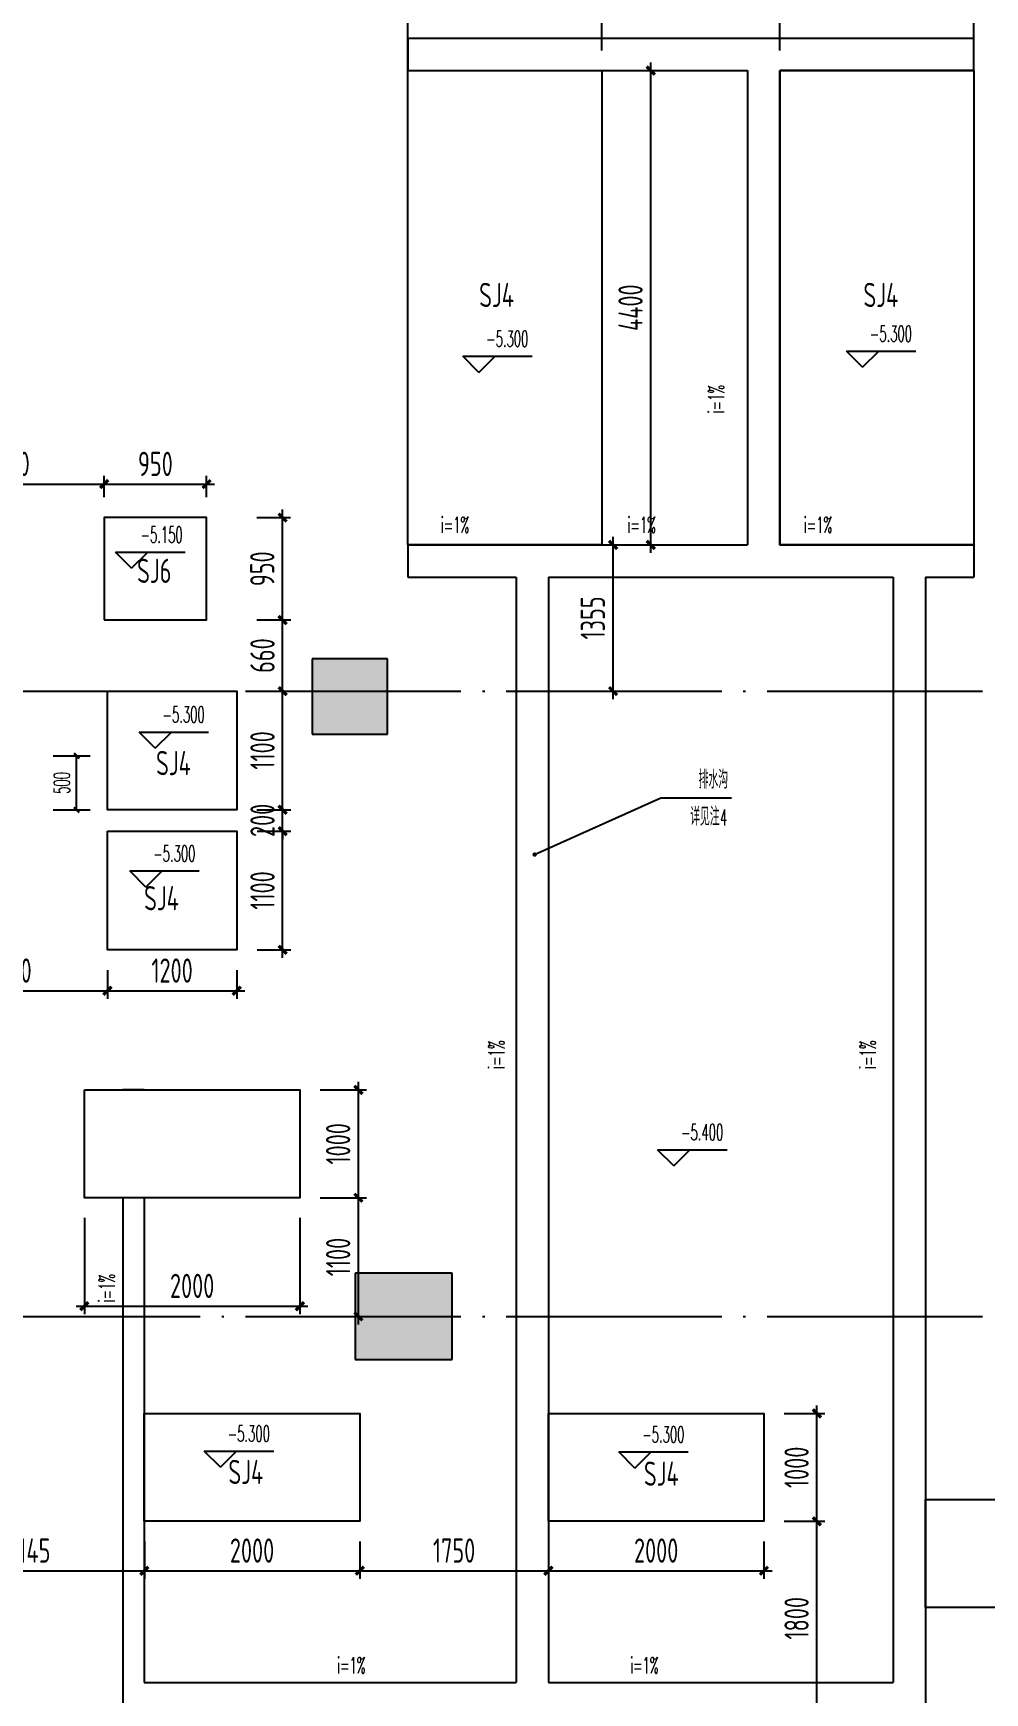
# Model space of a CAD drawing. Extents: x 917265 to 982035, y 334257 to 376307.
# Drawn here: x 923969 to 932799, y 351027 to 366421 of the extents above; entities that cross this region are included whole.
import ezdxf
from ezdxf.enums import TextEntityAlignment as Align

# ---------------------------------------------------------------- set-up
doc = ezdxf.new("R2010")
doc.units = 0
doc.header["$LTSCALE"] = 1000
doc.linetypes.add('DOTE', pattern=[2.42, 2, -0.2, 0.02, -0.2])
for name, color, linetype in [('ACS_COM', 7, 'Continuous'), ('COLUMN', 9, 'Continuous'), ('DIM_ELEV', 3, 'Continuous'), ('DIM_LEAD', 3, 'Continuous'), ('DIM_SYMB', 3, 'Continuous'), ('DOTE', 1, 'Continuous'), ('PUB_DIM', 3, 'Continuous'), ('PUB_HATCH', 8, 'Continuous'), ('PUB_TEXT', 7, 'Continuous'), ('设备基础及留洞', 7, 'Continuous')]:
    doc.layers.add(name, color=color, linetype=linetype)
doc.layers.add('line', color=7, linetype='Continuous', lineweight=50)
doc.styles.add('_TCH_DIM', font='SIMPLEX.shx', dxfattribs={"width": 0.75, "bigfont": 'GBCBIG.shx'})
doc.styles.add('_TCH_DIM_T3', font='SIMPLEX.shx', dxfattribs={"width": 0.529412, "bigfont": 'GBCBIG.shx'})
doc.styles.add('TSSD_DIMENSION_T3', font='Tssdeng.shx', dxfattribs={"width": 0.7, "bigfont": 'hztxt.shx'})
doc.styles.add('TSSD_Rein', font='Tssdeng.shx', dxfattribs={"width": 0.7, "bigfont": 'hztxt.shx'})
doc.dimstyles.new('_TCH_ARCH&&50', dxfattribs={"dimtxt": 148.75, "dimasz": 50, "dimexe": 125, "dimexo": 150, "dimgap": 63.125, "dimtad": 1, "dimdec": 0, "dimzin": 0, "dimdsep": 46, "dimtxsty": '_TCH_DIM_T3', "dimblk": 'ARCHTICK', "dimcen": 0.09, "dimclrt": 7, "dimazin": 2, "dimtfac": 1, "dimtdec": 0, "dimtix": 1, "dimtmove": 2, "dimatfit": 3, "dimfxl": 1, "dimtolj": 1, "dimtzin": 0, "dimarcsym": 0})
doc.dimstyles.new('TSSD_150_150$TCH&&50', dxfattribs={"dimtxt": 225, "dimasz": 75, "dimexe": 75, "dimexo": 187.5, "dimgap": 75, "dimtad": 1, "dimdec": 0, "dimzin": 0, "dimdsep": 46, "dimtxsty": 'TSSD_DIMENSION_T3', "dimblk": 'ARCHTICK', "dimcen": 0, "dimdle": 75, "dimclrt": 7, "dimadec": 0, "dimazin": 0, "dimtfac": 1, "dimtdec": 0, "dimtix": 1, "dimtmove": 2, "dimatfit": 3, "dimfxl": 1, "dimtolj": 1, "dimtzin": 0, "dimarcsym": 0})

# ---------------------------------------------------------------- blocks, each defined once
blk = doc.blocks.new('_ArchTick')
at = {"color": 0, "linetype": 'ByBlock', "const_width": 0.4}
blk.add_lwpolyline([(-0.5, -0.5), (0.5, 0.5)], dxfattribs=at)
blk = doc.blocks.new('*D111')
at = {"layer": 'Defpoints', "color": 0, "transparency": 16777216}
for p in [(12084, 7356), (12575, 7356), (12084, 5556)]:
    blk.add_point(p, dxfattribs=at)
at = {"layer": '设备基础及留洞', "color": 0, "lineweight": -2, "transparency": 16777216}
for p, q in [((12575, 5481), (12575, 7431)), ((12271, 7356), (12650, 7356)), ((12271, 5556), (12650, 5556))]:
    blk.add_line(p, q, dxfattribs=at)
at = {"layer": '设备基础及留洞', "color": 0, "lineweight": -2, "transparency": 16777216, "xscale": 75, "yscale": 75, "zscale": 75}
for p, rotation in [((12575, 7356), 90), ((12575, 5556), 270)]:
    blk.add_blockref('_ArchTick', p, dxfattribs=dict(at, rotation=rotation))
at = {"layer": '设备基础及留洞', "color": 7, "transparency": 16777216, "insert": (12387, 6456), "char_height": 225, "attachment_point": 5, "rotation": 90, "style": 'TSSD_DIMENSION_T3'}
blk.add_mtext('\\A1;1800', dxfattribs=at)
blk = doc.blocks.new('*D112')
at = {"layer": 'Defpoints', "color": 0, "transparency": 16777216}
for p in [(12084, 8356), (12575, 8356), (12084, 7356)]:
    blk.add_point(p, dxfattribs=at)
at = {"layer": '设备基础及留洞', "color": 0, "lineweight": -2, "transparency": 16777216}
for p, q in [((12271, 8356), (12650, 8356)), ((12575, 7281), (12575, 8431)), ((12271, 7356), (12650, 7356))]:
    blk.add_line(p, q, dxfattribs=at)
at = {"layer": '设备基础及留洞', "color": 0, "lineweight": -2, "transparency": 16777216, "xscale": 75, "yscale": 75, "zscale": 75}
for p, rotation in [((12575, 8356), 90), ((12575, 7356), 270)]:
    blk.add_blockref('_ArchTick', p, dxfattribs=dict(at, rotation=rotation))
at = {"layer": '设备基础及留洞', "color": 7, "transparency": 16777216, "insert": (12387, 7856), "char_height": 225, "attachment_point": 5, "rotation": 90, "style": 'TSSD_DIMENSION_T3'}
blk.add_mtext('\\A1;1000', dxfattribs=at)
blk = doc.blocks.new('*D117')
at = {"layer": 'Defpoints', "color": 0, "transparency": 16777216}
for p in [(4190, 7356), (6335, 7356), (6335, 6896)]:
    blk.add_point(p, dxfattribs=at)
at = {"layer": '设备基础及留洞', "color": 0, "lineweight": -2, "transparency": 16777216}
for p, q in [((4190, 7169), (4190, 6821)), ((6335, 7169), (6335, 6821)), ((4115, 6896), (6410, 6896))]:
    blk.add_line(p, q, dxfattribs=at)
at = {"layer": '设备基础及留洞', "color": 0, "lineweight": -2, "transparency": 16777216, "xscale": 75, "yscale": 75, "zscale": 75, "rotation": 180}
blk.add_blockref('_ArchTick', (4190, 6896), dxfattribs=at)
at = {"layer": '设备基础及留洞', "color": 0, "lineweight": -2, "transparency": 16777216, "xscale": 75, "yscale": 75, "zscale": 75}
blk.add_blockref('_ArchTick', (6335, 6896), dxfattribs=at)
at = {"layer": '设备基础及留洞', "color": 7, "transparency": 16777216, "insert": (5263, 7084), "char_height": 225, "attachment_point": 5, "style": 'TSSD_DIMENSION_T3'}
blk.add_mtext('\\A1;2145', dxfattribs=at)
blk = doc.blocks.new('*D118')
at = {"layer": 'Defpoints', "color": 0, "transparency": 16777216}
for p in [(10084, 7356), (12084, 7356), (12084, 6897)]:
    blk.add_point(p, dxfattribs=at)
at = {"layer": '设备基础及留洞', "color": 0, "lineweight": -2, "transparency": 16777216}
for p, q in [((10084, 7169), (10084, 6822)), ((12084, 7169), (12084, 6822)), ((10009, 6897), (12159, 6897))]:
    blk.add_line(p, q, dxfattribs=at)
at = {"layer": '设备基础及留洞', "color": 0, "lineweight": -2, "transparency": 16777216, "xscale": 75, "yscale": 75, "zscale": 75, "rotation": 180}
blk.add_blockref('_ArchTick', (10084, 6897), dxfattribs=at)
at = {"layer": '设备基础及留洞', "color": 0, "lineweight": -2, "transparency": 16777216, "xscale": 75, "yscale": 75, "zscale": 75}
blk.add_blockref('_ArchTick', (12084, 6897), dxfattribs=at)
at = {"layer": '设备基础及留洞', "color": 7, "transparency": 16777216, "insert": (11084, 7084), "char_height": 225, "attachment_point": 5, "style": 'TSSD_DIMENSION_T3'}
blk.add_mtext('\\A1;2000', dxfattribs=at)
blk = doc.blocks.new('*D119')
at = {"layer": 'Defpoints', "color": 0, "transparency": 16777216}
for p in [(8334, 7356), (10084, 7356), (10084, 6897)]:
    blk.add_point(p, dxfattribs=at)
at = {"layer": '设备基础及留洞', "color": 0, "lineweight": -2, "transparency": 16777216}
for p, q in [((8334, 7169), (8334, 6822)), ((10084, 7169), (10084, 6822)), ((8259, 6897), (10159, 6897))]:
    blk.add_line(p, q, dxfattribs=at)
at = {"layer": '设备基础及留洞', "color": 0, "lineweight": -2, "transparency": 16777216, "xscale": 75, "yscale": 75, "zscale": 75, "rotation": 180}
blk.add_blockref('_ArchTick', (8334, 6897), dxfattribs=at)
at = {"layer": '设备基础及留洞', "color": 0, "lineweight": -2, "transparency": 16777216, "xscale": 75, "yscale": 75, "zscale": 75}
blk.add_blockref('_ArchTick', (10084, 6897), dxfattribs=at)
at = {"layer": '设备基础及留洞', "color": 7, "transparency": 16777216, "insert": (9209, 7084), "char_height": 225, "attachment_point": 5, "style": 'TSSD_DIMENSION_T3'}
blk.add_mtext('\\A1;1750', dxfattribs=at)
blk = doc.blocks.new('*D120')
at = {"layer": 'Defpoints', "color": 0, "transparency": 16777216}
for p in [(6334, 7356), (8334, 7356), (8334, 6897)]:
    blk.add_point(p, dxfattribs=at)
at = {"layer": '设备基础及留洞', "color": 0, "lineweight": -2, "transparency": 16777216}
for p, q in [((6334, 7169), (6334, 6822)), ((8334, 7169), (8334, 6822)), ((6259, 6897), (8409, 6897))]:
    blk.add_line(p, q, dxfattribs=at)
at = {"layer": '设备基础及留洞', "color": 0, "lineweight": -2, "transparency": 16777216, "xscale": 75, "yscale": 75, "zscale": 75, "rotation": 180}
blk.add_blockref('_ArchTick', (6334, 6897), dxfattribs=at)
at = {"layer": '设备基础及留洞', "color": 0, "lineweight": -2, "transparency": 16777216, "xscale": 75, "yscale": 75, "zscale": 75}
blk.add_blockref('_ArchTick', (8334, 6897), dxfattribs=at)
at = {"layer": '设备基础及留洞', "color": 7, "transparency": 16777216, "insert": (7334, 7084), "char_height": 225, "attachment_point": 5, "style": 'TSSD_DIMENSION_T3'}
blk.add_mtext('\\A1;2000', dxfattribs=at)
blk = doc.blocks.new('*D123')
at = {"layer": 'Defpoints', "color": 0, "transparency": 16777216}
for p in [(7778, 10357), (8321, 10357), (7778, 9256)]:
    blk.add_point(p, dxfattribs=at)
at = {"layer": '设备基础及留洞', "color": 0, "lineweight": -2, "transparency": 16777216}
for p, q in [((7965, 10357), (8396, 10357)), ((8321, 9181), (8321, 10432)), ((7965, 9256), (8396, 9256))]:
    blk.add_line(p, q, dxfattribs=at)
at = {"layer": '设备基础及留洞', "color": 0, "lineweight": -2, "transparency": 16777216, "xscale": 75, "yscale": 75, "zscale": 75}
for p, rotation in [((8321, 10357), 90), ((8321, 9256), 270)]:
    blk.add_blockref('_ArchTick', p, dxfattribs=dict(at, rotation=rotation))
at = {"layer": '设备基础及留洞', "color": 7, "transparency": 16777216, "insert": (8133, 9807), "char_height": 225, "attachment_point": 5, "rotation": 90, "style": 'TSSD_DIMENSION_T3'}
blk.add_mtext('\\A1;1100', dxfattribs=at)
blk = doc.blocks.new('*D124')
at = {"layer": 'Defpoints', "color": 0, "transparency": 16777216}
for p in [(7778, 11357), (8321, 11357), (7778, 10357)]:
    blk.add_point(p, dxfattribs=at)
at = {"layer": '设备基础及留洞', "color": 0, "lineweight": -2, "transparency": 16777216}
for p, q in [((8321, 10282), (8321, 11432)), ((7965, 11357), (8396, 11357)), ((7965, 10357), (8396, 10357))]:
    blk.add_line(p, q, dxfattribs=at)
at = {"layer": '设备基础及留洞', "color": 0, "lineweight": -2, "transparency": 16777216, "xscale": 75, "yscale": 75, "zscale": 75}
for p, rotation in [((8321, 11357), 90), ((8321, 10357), 270)]:
    blk.add_blockref('_ArchTick', p, dxfattribs=dict(at, rotation=rotation))
at = {"layer": '设备基础及留洞', "color": 7, "transparency": 16777216, "insert": (8133, 10857), "char_height": 225, "attachment_point": 5, "rotation": 90, "style": 'TSSD_DIMENSION_T3'}
blk.add_mtext('\\A1;1000', dxfattribs=at)
blk = doc.blocks.new('*D125')
at = {"layer": 'Defpoints', "color": 0, "transparency": 16777216}
for p in [(4192, 12657), (5992, 12657), (5992, 12277)]:
    blk.add_point(p, dxfattribs=at)
at = {"layer": '设备基础及留洞', "color": 0, "lineweight": -2, "transparency": 16777216}
for p, q in [((4192, 12469), (4192, 12202)), ((5992, 12469), (5992, 12202)), ((4117, 12277), (6067, 12277))]:
    blk.add_line(p, q, dxfattribs=at)
at = {"layer": '设备基础及留洞', "color": 0, "lineweight": -2, "transparency": 16777216, "xscale": 75, "yscale": 75, "zscale": 75, "rotation": 180}
blk.add_blockref('_ArchTick', (4192, 12277), dxfattribs=at)
at = {"layer": '设备基础及留洞', "color": 0, "lineweight": -2, "transparency": 16777216, "xscale": 75, "yscale": 75, "zscale": 75}
blk.add_blockref('_ArchTick', (5992, 12277), dxfattribs=at)
at = {"layer": '设备基础及留洞', "color": 7, "transparency": 16777216, "insert": (5092, 12464), "char_height": 225, "attachment_point": 5, "style": 'TSSD_DIMENSION_T3'}
blk.add_mtext('\\A1;1800', dxfattribs=at)
blk = doc.blocks.new('*D126')
at = {"layer": 'Defpoints', "color": 0, "transparency": 16777216}
for p in [(5992, 12657), (7192, 12657), (7192, 12277)]:
    blk.add_point(p, dxfattribs=at)
at = {"layer": '设备基础及留洞', "color": 0, "lineweight": -2, "transparency": 16777216}
for p, q in [((5992, 12469), (5992, 12202)), ((7192, 12469), (7192, 12202)), ((5917, 12277), (7267, 12277))]:
    blk.add_line(p, q, dxfattribs=at)
at = {"layer": '设备基础及留洞', "color": 0, "lineweight": -2, "transparency": 16777216, "xscale": 75, "yscale": 75, "zscale": 75, "rotation": 180}
blk.add_blockref('_ArchTick', (5992, 12277), dxfattribs=at)
at = {"layer": '设备基础及留洞', "color": 0, "lineweight": -2, "transparency": 16777216, "xscale": 75, "yscale": 75, "zscale": 75}
blk.add_blockref('_ArchTick', (7192, 12277), dxfattribs=at)
at = {"layer": '设备基础及留洞', "color": 7, "transparency": 16777216, "insert": (6592, 12464), "char_height": 225, "attachment_point": 5, "style": 'TSSD_DIMENSION_T3'}
blk.add_mtext('\\A1;1200', dxfattribs=at)
blk = doc.blocks.new('*D131')
at = {"layer": 'Defpoints', "color": 0, "transparency": 16777216}
for p in [(5962, 16977), (4191, 16666), (5962, 16666)]:
    blk.add_point(p, dxfattribs=at)
at = {"layer": '设备基础及留洞', "color": 0, "lineweight": -2, "transparency": 16777216}
for p, q in [((4116, 16977), (6037, 16977)), ((4191, 16854), (4191, 17052)), ((5962, 16854), (5962, 17052))]:
    blk.add_line(p, q, dxfattribs=at)
at = {"layer": '设备基础及留洞', "color": 0, "lineweight": -2, "transparency": 16777216, "xscale": 75, "yscale": 75, "zscale": 75, "rotation": 180}
blk.add_blockref('_ArchTick', (4191, 16977), dxfattribs=at)
at = {"layer": '设备基础及留洞', "color": 0, "lineweight": -2, "transparency": 16777216, "xscale": 75, "yscale": 75, "zscale": 75}
blk.add_blockref('_ArchTick', (5962, 16977), dxfattribs=at)
at = {"layer": '设备基础及留洞', "color": 7, "transparency": 16777216, "insert": (5077, 17164), "char_height": 225, "attachment_point": 5, "style": 'TSSD_DIMENSION_T3'}
blk.add_mtext('\\A1;1770', dxfattribs=at)
blk = doc.blocks.new('*D132')
at = {"layer": 'Defpoints', "color": 0, "transparency": 16777216}
for p in [(6912, 16977), (5962, 16666), (6912, 16666)]:
    blk.add_point(p, dxfattribs=at)
at = {"layer": '设备基础及留洞', "color": 0, "lineweight": -2, "transparency": 16777216}
for p, q in [((5887, 16977), (6987, 16977)), ((5962, 16854), (5962, 17052)), ((6912, 16854), (6912, 17052))]:
    blk.add_line(p, q, dxfattribs=at)
at = {"layer": '设备基础及留洞', "color": 0, "lineweight": -2, "transparency": 16777216, "xscale": 75, "yscale": 75, "zscale": 75, "rotation": 180}
blk.add_blockref('_ArchTick', (5962, 16977), dxfattribs=at)
at = {"layer": '设备基础及留洞', "color": 0, "lineweight": -2, "transparency": 16777216, "xscale": 75, "yscale": 75, "zscale": 75}
blk.add_blockref('_ArchTick', (6912, 16977), dxfattribs=at)
at = {"layer": '设备基础及留洞', "color": 7, "transparency": 16777216, "insert": (6437, 17164), "char_height": 225, "attachment_point": 5, "style": 'TSSD_DIMENSION_T3'}
blk.add_mtext('\\A1;950', dxfattribs=at)
blk = doc.blocks.new('*D133')
at = {"layer": 'Defpoints', "color": 0, "transparency": 16777216}
for p in [(7194, 13757), (7618, 13757), (7194, 12657)]:
    blk.add_point(p, dxfattribs=at)
at = {"layer": '设备基础及留洞', "color": 0, "lineweight": -2, "transparency": 16777216}
for p, q in [((7381, 13757), (7693, 13757)), ((7618, 12582), (7618, 13832)), ((7381, 12657), (7693, 12657))]:
    blk.add_line(p, q, dxfattribs=at)
at = {"layer": '设备基础及留洞', "color": 0, "lineweight": -2, "transparency": 16777216, "xscale": 75, "yscale": 75, "zscale": 75}
for p, rotation in [((7618, 13757), 90), ((7618, 12657), 270)]:
    blk.add_blockref('_ArchTick', p, dxfattribs=dict(at, rotation=rotation))
at = {"layer": '设备基础及留洞', "color": 7, "transparency": 16777216, "insert": (7431, 13207), "char_height": 225, "attachment_point": 5, "rotation": 90, "style": 'TSSD_DIMENSION_T3'}
blk.add_mtext('\\A1;1100', dxfattribs=at)
blk = doc.blocks.new('*D134')
at = {"layer": 'Defpoints', "color": 0, "transparency": 16777216}
for p in [(7194, 13956), (7618, 13956), (7194, 13757)]:
    blk.add_point(p, dxfattribs=at)
at = {"layer": '设备基础及留洞', "color": 0, "lineweight": -2, "transparency": 16777216}
for p, q in [((7618, 13956), (7618, 14031)), ((7381, 13956), (7693, 13956)), ((7618, 13757), (7618, 13956)), ((7381, 13757), (7693, 13757)), ((7618, 13757), (7618, 13682))]:
    blk.add_line(p, q, dxfattribs=at)
at = {"layer": '设备基础及留洞', "color": 0, "lineweight": -2, "transparency": 16777216, "xscale": 75, "yscale": 75, "zscale": 75}
for p, rotation in [((7618, 13956), 270), ((7618, 13757), 90)]:
    blk.add_blockref('_ArchTick', p, dxfattribs=dict(at, rotation=rotation))
at = {"layer": '设备基础及留洞', "color": 7, "transparency": 16777216, "insert": (7431, 13857), "char_height": 225, "attachment_point": 5, "rotation": 90, "style": 'TSSD_DIMENSION_T3'}
blk.add_mtext('\\A1;200', dxfattribs=at)
blk = doc.blocks.new('*D135')
at = {"layer": 'Defpoints', "color": 0, "transparency": 16777216}
for p in [(7191, 15716), (7618, 15716), (7191, 15056)]:
    blk.add_point(p, dxfattribs=at)
at = {"layer": '设备基础及留洞', "color": 0, "lineweight": -2, "transparency": 16777216}
for p, q in [((7378, 15716), (7693, 15716)), ((7618, 14981), (7618, 15791)), ((7378, 15056), (7693, 15056))]:
    blk.add_line(p, q, dxfattribs=at)
at = {"layer": '设备基础及留洞', "color": 0, "lineweight": -2, "transparency": 16777216, "xscale": 75, "yscale": 75, "zscale": 75}
for p, rotation in [((7618, 15716), 90), ((7618, 15056), 270)]:
    blk.add_blockref('_ArchTick', p, dxfattribs=dict(at, rotation=rotation))
at = {"layer": '设备基础及留洞', "color": 7, "transparency": 16777216, "insert": (7431, 15386), "char_height": 225, "attachment_point": 5, "rotation": 90, "style": 'TSSD_DIMENSION_T3'}
blk.add_mtext('\\A1;660', dxfattribs=at)
blk = doc.blocks.new('*D136')
at = {"layer": 'Defpoints', "color": 0, "transparency": 16777216}
for p in [(7191, 15056), (7618, 15056), (7191, 13956)]:
    blk.add_point(p, dxfattribs=at)
at = {"layer": '设备基础及留洞', "color": 0, "lineweight": -2, "transparency": 16777216}
for p, q in [((7618, 13881), (7618, 15131)), ((7378, 15056), (7693, 15056)), ((7378, 13956), (7693, 13956))]:
    blk.add_line(p, q, dxfattribs=at)
at = {"layer": '设备基础及留洞', "color": 0, "lineweight": -2, "transparency": 16777216, "xscale": 75, "yscale": 75, "zscale": 75}
for p, rotation in [((7618, 15056), 90), ((7618, 13956), 270)]:
    blk.add_blockref('_ArchTick', p, dxfattribs=dict(at, rotation=rotation))
at = {"layer": '设备基础及留洞', "color": 7, "transparency": 16777216, "insert": (7431, 14506), "char_height": 225, "attachment_point": 5, "rotation": 90, "style": 'TSSD_DIMENSION_T3'}
blk.add_mtext('\\A1;1100', dxfattribs=at)
blk = doc.blocks.new('*D137')
at = {"layer": 'Defpoints', "color": 0, "transparency": 16777216}
for p in [(7191, 16666), (7617, 16666), (7191, 15716)]:
    blk.add_point(p, dxfattribs=at)
at = {"layer": '设备基础及留洞', "color": 0, "lineweight": -2, "transparency": 16777216}
for p, q in [((7378, 16666), (7692, 16666)), ((7617, 15641), (7617, 16741)), ((7378, 15716), (7692, 15716))]:
    blk.add_line(p, q, dxfattribs=at)
at = {"layer": '设备基础及留洞', "color": 0, "lineweight": -2, "transparency": 16777216, "xscale": 75, "yscale": 75, "zscale": 75}
for p, rotation in [((7617, 16666), 90), ((7617, 15716), 270)]:
    blk.add_blockref('_ArchTick', p, dxfattribs=dict(at, rotation=rotation))
at = {"layer": '设备基础及留洞', "color": 7, "transparency": 16777216, "insert": (7429, 16191), "char_height": 225, "attachment_point": 5, "rotation": 90, "style": 'TSSD_DIMENSION_T3'}
blk.add_mtext('\\A1;950', dxfattribs=at)
blk = doc.blocks.new('*D138')
at = {"layer": 'Defpoints', "color": 0, "transparency": 16777216}
for p in [(9880, 16413), (10684, 16413), (9880, 15057)]:
    blk.add_point(p, dxfattribs=at)
at = {"layer": '设备基础及留洞', "color": 0, "lineweight": -2, "transparency": 16777216}
for p, q in [((10684, 14982), (10684, 16488)), ((10068, 16413), (10759, 16413)), ((10068, 15057), (10759, 15057))]:
    blk.add_line(p, q, dxfattribs=at)
at = {"layer": '设备基础及留洞', "color": 0, "lineweight": -2, "transparency": 16777216, "xscale": 75, "yscale": 75, "zscale": 75}
for p, rotation in [((10684, 16413), 90), ((10684, 15057), 270)]:
    blk.add_blockref('_ArchTick', p, dxfattribs=dict(at, rotation=rotation))
at = {"layer": '设备基础及留洞', "color": 7, "transparency": 16777216, "insert": (10496, 15735), "char_height": 225, "attachment_point": 5, "rotation": 90, "style": 'TSSD_DIMENSION_T3'}
blk.add_mtext('\\A1;1355', dxfattribs=at)
blk = doc.blocks.new('*D139')
at = {"layer": 'Defpoints', "color": 0, "transparency": 16777216}
for p in [(10580, 20813), (11034, 20813), (10580, 16413)]:
    blk.add_point(p, dxfattribs=at)
at = {"layer": '设备基础及留洞', "color": 0, "lineweight": -2, "transparency": 16777216}
for p, q in [((10768, 20813), (11109, 20813)), ((11034, 16338), (11034, 20888)), ((10768, 16413), (11109, 16413))]:
    blk.add_line(p, q, dxfattribs=at)
at = {"layer": '设备基础及留洞', "color": 0, "lineweight": -2, "transparency": 16777216, "xscale": 75, "yscale": 75, "zscale": 75}
for p, rotation in [((11034, 20813), 90), ((11034, 16413), 270)]:
    blk.add_blockref('_ArchTick', p, dxfattribs=dict(at, rotation=rotation))
at = {"layer": '设备基础及留洞', "color": 7, "transparency": 16777216, "insert": (10846, 18613), "char_height": 225, "attachment_point": 5, "rotation": 90, "style": 'TSSD_DIMENSION_T3'}
blk.add_mtext('\\A1;4400', dxfattribs=at)
blk = doc.blocks.new('*D140')
at = {"layer": 'Defpoints', "color": 0, "transparency": 16777216}
for p in [(14031, 21933), (12231, 20813), (14031, 20813)]:
    blk.add_point(p, dxfattribs=at)
at = {"layer": '设备基础及留洞', "color": 0, "lineweight": -2, "transparency": 16777216}
for p, q in [((12156, 21933), (14106, 21933)), ((12231, 21000), (12231, 22008)), ((14031, 21000), (14031, 22008))]:
    blk.add_line(p, q, dxfattribs=at)
at = {"layer": '设备基础及留洞', "color": 0, "lineweight": -2, "transparency": 16777216, "xscale": 75, "yscale": 75, "zscale": 75, "rotation": 180}
blk.add_blockref('_ArchTick', (12231, 21933), dxfattribs=at)
at = {"layer": '设备基础及留洞', "color": 0, "lineweight": -2, "transparency": 16777216, "xscale": 75, "yscale": 75, "zscale": 75}
blk.add_blockref('_ArchTick', (14031, 21933), dxfattribs=at)
at = {"layer": '设备基础及留洞', "color": 7, "transparency": 16777216, "insert": (13131, 22120), "char_height": 225, "attachment_point": 5, "style": 'TSSD_DIMENSION_T3'}
blk.add_mtext('\\A1;1800', dxfattribs=at)
blk = doc.blocks.new('*D142')
at = {"layer": 'Defpoints', "color": 0, "transparency": 16777216}
for p in [(10580, 21933), (8780, 20813), (10580, 20813)]:
    blk.add_point(p, dxfattribs=at)
at = {"layer": '设备基础及留洞', "color": 0, "lineweight": -2, "transparency": 16777216}
for p, q in [((8705, 21933), (10655, 21933)), ((8780, 21000), (8780, 22008)), ((10580, 21000), (10580, 22008))]:
    blk.add_line(p, q, dxfattribs=at)
at = {"layer": '设备基础及留洞', "color": 0, "lineweight": -2, "transparency": 16777216, "xscale": 75, "yscale": 75, "zscale": 75, "rotation": 180}
blk.add_blockref('_ArchTick', (8780, 21933), dxfattribs=at)
at = {"layer": '设备基础及留洞', "color": 0, "lineweight": -2, "transparency": 16777216, "xscale": 75, "yscale": 75, "zscale": 75}
blk.add_blockref('_ArchTick', (10580, 21933), dxfattribs=at)
at = {"layer": '设备基础及留洞', "color": 7, "transparency": 16777216, "insert": (9680, 22120), "char_height": 225, "attachment_point": 5, "style": 'TSSD_DIMENSION_T3'}
blk.add_mtext('\\A1;1800', dxfattribs=at)
blk = doc.blocks.new('*D161')
at = {"layer": 'Defpoints', "color": 0, "transparency": 16777216}
for p in [(5778, 10357), (7778, 10357), (7778, 9351)]:
    blk.add_point(p, dxfattribs=at)
at = {"layer": '设备基础及留洞', "color": 0, "lineweight": -2, "transparency": 16777216}
for p, q in [((5778, 10169), (5778, 9276)), ((7778, 10169), (7778, 9276)), ((5703, 9351), (7853, 9351))]:
    blk.add_line(p, q, dxfattribs=at)
at = {"layer": '设备基础及留洞', "color": 0, "lineweight": -2, "transparency": 16777216, "xscale": 75, "yscale": 75, "zscale": 75, "rotation": 180}
blk.add_blockref('_ArchTick', (5778, 9351), dxfattribs=at)
at = {"layer": '设备基础及留洞', "color": 0, "lineweight": -2, "transparency": 16777216, "xscale": 75, "yscale": 75, "zscale": 75}
blk.add_blockref('_ArchTick', (7778, 9351), dxfattribs=at)
at = {"layer": '设备基础及留洞', "color": 7, "transparency": 16777216, "insert": (6778, 9539), "char_height": 225, "attachment_point": 5, "style": 'TSSD_DIMENSION_T3'}
blk.add_mtext('\\A1;2000', dxfattribs=at)
blk = doc.blocks.new('*D36')
at = {"layer": 'Defpoints', "color": 0, "transparency": 16777216}
for p in [(924005, 359718), (924372, 359718), (924005, 359217)]:
    blk.add_point(p, dxfattribs=at)
at = {"layer": 'PUB_DIM', "color": 0, "lineweight": -2, "transparency": 16777216}
for p, q in [((924155, 359718), (924497, 359718)), ((924372, 359217), (924372, 359718)), ((924155, 359217), (924497, 359217))]:
    blk.add_line(p, q, dxfattribs=at)
at = {"layer": 'PUB_DIM', "color": 0, "lineweight": -2, "transparency": 16777216, "xscale": 50, "yscale": 50, "zscale": 50}
for p, rotation in [((924372, 359718), 90), ((924372, 359217), 270)]:
    blk.add_blockref('_ArchTick', p, dxfattribs=dict(at, rotation=rotation))
at = {"layer": 'PUB_DIM', "color": 7, "transparency": 16777216, "insert": (924234, 359467), "char_height": 148.8, "attachment_point": 5, "rotation": 90, "style": '_TCH_DIM_T3'}
blk.add_mtext('\\A1;500', dxfattribs=at)
blk = doc.blocks.new('A$C22CB425E')
at = {"layer": '设备基础及留洞'}
for points in [[(8780.1, 20812.7), (10580.1, 20812.7), (10580.1, 16412.7), (8780.1, 16412.7)], [(12230.5, 20812.7), (14030.5, 20812.7), (14030.5, 16412.7), (12230.5, 16412.7)], [(5961.8, 15716.5), (6911.8, 15716.5), (6911.8, 16666.5), (5961.8, 16666.5)], [(5991.7, 15056.4), (7191.7, 15056.4), (7191.7, 13956.4), (5991.7, 13956.4)], [(5991.7, 13756.7), (7191.7, 13756.7), (7191.7, 12656.7), (5991.7, 12656.7)], [(5777.9, 11356.6), (7777.9, 11356.6), (7777.9, 10356.6), (5777.9, 10356.6)], [(6333.9, 8356.5), (8333.9, 8356.5), (8333.9, 7356.5), (6333.9, 7356.5)], [(10083.9, 8356.5), (12083.9, 8356.5), (12083.9, 7356.5), (10083.9, 7356.5)], [(13583.9, 7556.5), (15583.9, 7556.5), (15583.9, 6556.5), (13583.9, 6556.5)]]:
    blk.add_lwpolyline(points, close=True, dxfattribs=at)
at = {"layer": '设备基础及留洞', "style": 'TSSD_Rein', "width": 0.7}
for s, p in [('SJ4', (9603.1, 18551.1)), ('SJ4', (13169, 18551.1)), ('SJ6', (6426.4, 15992.3)), ('SJ4', (6604.5, 14208.9)), ('SJ4', (6493.5, 12955.6)), ('SJ4', (7275.9, 7633.2)), ('SJ4', (11131.7, 7617.5))]:
    blk.add_text(s, height=225, dxfattribs=at).set_placement(p, align=Align.BOTTOM_CENTER)
at = {"layer": '设备基础及留洞'}
for p1, p2, distance, picture, middle in [((8780.5, 20812.7), (10580.5, 20812.7), 1120.2, '*D142', (9680.5, 22120.3)), ((12230.5, 20812.7), (14030.9, 20812.7), 1120.2, '*D140', (13130.7, 22120.3)), ((10580.5, 16412.7), (10580.5, 20812.7), -453.4, '*D139', (10846.4, 18612.7)), ((4191.3411, 16666.4997), (5961.8064, 16666.4997), 310.3338, '*D131', (5076.5738, 17164.3335)), ((5961.8, 16666.5), (6911.8, 16666.5), 310.3, '*D132', (6436.8, 17164.3)), ((7190.6, 15716.5), (7190.6, 16666.5), -426.2, '*D137', (7429.3, 16191.5)), ((9880.5, 15057.5), (9880.5, 16412.7), -803.4, '*D138', (10496.4, 15735.1)), ((7190.6, 15056.4), (7190.6, 15716.5), -427.7, '*D135', (7430.8, 15386.5)), ((7190.6, 13956.4), (7190.6, 15056.4), -427.7, '*D136', (7430.8, 14506.4)), ((7193.6, 13756.7), (7193.6, 13956.4), -424.7, '*D134', (7430.8, 13856.6)), ((7193.6, 12656.7), (7193.6, 13756.7), -424.7, '*D133', (7430.8, 13206.7)), ((4192.1, 12656.7), (5991.7, 12656.7), -380.2, '*D125', (5091.9, 12464)), ((5991.7, 12656.7), (7191.7, 12656.7), -380.2, '*D126', (6591.7, 12464)), ((7777.9, 10356.6), (7777.9, 11356.6), -542.7, '*D124', (8133.1, 10856.6)), ((5777.9, 10356.6), (7777.9, 10356.6), -1005.2, '*D161', (6777.9, 9538.8)), ((7777.9, 9256.5), (7777.9, 10356.6), -542.7, '*D123', (8133.1, 9806.5)), ((12083.9, 7356.5), (12083.9, 8356.5), -490.7, '*D112', (12387.2, 7856.5)), ((12083.9, 5556.5), (12083.9, 7356.5), -490.7, '*D111', (12387.2, 6456.5)), ((4190.2, 7356.2), (6334.9, 7356.2), -459.7, '*D117', (5262.5, 7083.9)), ((6333.9, 7356.5), (8333.9, 7356.5), -459.9, '*D120', (7333.9, 7084.1)), ((8333.9, 7356.5), (10083.9, 7356.5), -459.9, '*D119', (9208.9, 7084.1)), ((10083.9, 7356.5), (12083.9, 7356.5), -459.9, '*D118', (11083.9, 7084.1))]:
    dim = blk.add_aligned_dim(p1=p1, p2=p2, distance=distance, dimstyle='TSSD_150_150$TCH&&50', dxfattribs=at)
    dim.commit()
    dim.dimension.update_dxf_attribs({"geometry": picture, "text_midpoint": middle})

msp = doc.modelspace()

# ---------------------------------------------------------------- hatches: boundary and pattern name
at = {"layer": 'PUB_HATCH'}
for points in [[(926556.5, 360618.5), (926556.5, 359918.5), (927256.5, 359918.5), (927256.5, 360618.5)], [(926957, 354918.5), (926957, 354118.5), (927857, 354118.5), (927857, 354918.5)]]:
    msp.add_hatch(color=256, dxfattribs=at).paths.add_polyline_path(points)

# ---------------------------------------------------------------- linework, layer by layer
at = {"layer": 'COLUMN'}
for p, q in [((927256.5, 360618.5), (926556.5, 360618.5)), ((926556.5, 360618.5), (926556.5, 359918.5)), ((927256.5, 359918.5), (927256.5, 360618.5)), ((926556.5, 359918.5), (927256.5, 359918.5)), ((927857, 354918.5), (926957, 354918.5)), ((926957, 354918.5), (926957, 354118.5)), ((927857, 354118.5), (927857, 354918.5)), ((926957, 354118.5), (927857, 354118.5))]:
    msp.add_line(p, q, dxfattribs=at)
at = {"layer": 'DIM_ELEV'}
for p, q in [((931665, 363322), (931515, 363472)), ((931515, 363472), (932160, 363472)), ((931665, 363322), (931815, 363472)), ((928104.8, 363275.2), (927954.8, 363425.2)), ((927954.8, 363425.2), (928599.8, 363425.2)), ((928104.8, 363275.2), (928254.8, 363425.2)), ((924882.5, 361457.6), (924732.5, 361607.6)), ((924732.5, 361607.6), (925377.5, 361607.6)), ((924882.5, 361457.6), (925032.5, 361607.6)), ((925101.5, 359788.9), (924951.5, 359938.9)), ((924951.5, 359938.9), (925596.5, 359938.9)), ((925101.5, 359788.9), (925251.5, 359938.9)), ((925015.2, 358500), (924865.2, 358650)), ((924865.2, 358650), (925510.2, 358650)), ((925015.2, 358500), (925165.2, 358650)), ((929913.3, 355914.5), (929763.3, 356064.5)), ((929763.3, 356064.5), (930408.3, 356064.5)), ((929913.3, 355914.5), (930063.3, 356064.5)), ((925706.4, 353118.9), (925556.4, 353268.9)), ((925556.4, 353268.9), (926201.4, 353268.9)), ((925706.4, 353118.9), (925856.4, 353268.9)), ((929552.8, 353111.4), (929402.8, 353261.4)), ((929402.8, 353261.4), (930047.8, 353261.4)), ((929552.8, 353111.4), (929702.8, 353261.4))]:
    msp.add_line(p, q, dxfattribs=at)
at = {"layer": 'DIM_LEAD'}
for p, q in [((928621.8, 358802.1), (929793.7, 359327)), ((929793.7, 359327), (930450.1, 359327))]:
    msp.add_line(p, q, dxfattribs=at)
at = {"layer": 'DIM_LEAD', "const_width": 20}
msp.add_lwpolyline([(928612.7, 358798, 1), (928630.9, 358806.2, 1)], format="xyb", close=True, dxfattribs=at)
at = {"layer": 'DIM_SYMB'}
for points in [[(928189.6, 366261, 0, 0, 0), (928799.5, 366261, 40, 0, 0), (928949.5, 366261, 0, 0, 0)], [(932118.9, 366261, 0, 0, 0), (931509.1, 366261, 40, 0, 0), (931359.1, 366261, 0, 0, 0)], [(930705.8, 363529.9, 0, 0, 0), (930705.8, 362920.1, 40, 0, 0), (930705.8, 362770.1, 0, 0, 0)], [(927614.6, 361578.7, 0, 0, 0), (928224.4, 361578.7, 40, 0, 0), (928374.4, 361578.7, 0, 0, 0)], [(930130.8, 361578.7, 0, 0, 0), (929521, 361578.7, 40, 0, 0), (929371, 361578.7, 0, 0, 0)], [(930983.2, 361578.7, 0, 0, 0), (931593, 361578.7, 40, 0, 0), (931743, 361578.7, 0, 0, 0)], [(928666.1, 357448.9, 0, 0, 0), (928666.1, 356839, 40, 0, 0), (928666.1, 356689, 0, 0, 0)], [(932112.8, 357448.9, 0, 0, 0), (932112.8, 356839, 40, 0, 0), (932112.8, 356689, 0, 0, 0)], [(924898.7, 355283.4, 0, 0, 0), (924898.7, 354673.6, 40, 0, 0), (924898.7, 354523.6, 0, 0, 0)]]:
    msp.add_lwpolyline(points, format="xyseb", dxfattribs=at)
at = {"layer": 'DOTE', "linetype": 'DOTE'}
for points in [[(918678.3, 360318.5), (944061.6, 360318.5)], [(918678.3, 354518.6), (944061.6, 354518.6)]]:
    msp.add_lwpolyline(points, dxfattribs=at)
at = {"layer": 'line', "color": 5, "linetype": 'ByBlock', "lineweight": -3}
for p, q in [((927445.8, 366374.8), (927445.8, 366074.8)), ((927445.8, 366374.8), (932696.2, 366374.8)), ((927445.8, 366074.8), (927445.8, 366374.8)), ((932696.2, 366074.8), (932696.2, 366374.8)), ((927445.8, 366074.8), (930596.2, 366074.8)), ((930596.2, 366074.8), (930596.2, 361674.8)), ((930896.2, 366074.8), (930896.2, 361674.8)), ((932696.2, 366074.8), (930896.2, 366074.8)), ((927445.8, 361674.8), (927445.8, 361374.8)), ((927445.8, 361674.8), (930596.2, 361674.8)), ((930896.2, 361674.8), (932696.2, 361674.8)), ((932696.2, 361674.8), (932696.2, 361374.8)), ((927445.8, 361374.8), (928449.2, 361374.8)), ((928449.2, 361374.8), (928449.2, 351123.2)), ((928749.2, 361374.8), (931949.2, 361374.8)), ((928749.2, 361374.8), (928749.2, 351123.2)), ((931949.2, 361374.8), (931949.2, 351123.2)), ((932249.2, 361374.8), (932696.2, 361374.8)), ((932249.2, 361374.8), (932249.2, 347318.2)), ((932399.2, 361374.8), (932649.2, 361374.8)), ((924999.2, 356618.7), (924799.2, 356618.7)), ((924799.2, 355618.7), (924799.2, 347818.6)), ((924999.2, 355618.7), (924999.2, 351123.2)), ((924999.2, 351123.2), (928449.2, 351123.2)), ((928749.2, 351123.2), (931949.2, 351123.2))]:
    msp.add_line(p, q, dxfattribs=at)

# ---------------------------------------------------------------- block references
at = {"layer": 'ACS_COM', "ltscale": 3}
msp.add_blockref('A$C22CB425E', (918665.6, 345262.1), dxfattribs=at)

# ---------------------------------------------------------------- texts
at = {"layer": 'PUB_TEXT', "color": 7, "style": '_TCH_DIM'}
for s, height, width, p in [('-5.300', 148.75, 0.529412, (928172.3, 363512.7)), ('-5.300', 148.75, 0.529412, (931732.5, 363559.5)), ('-5.150', 148.75, 0.529412, (924965, 361695.1)), ('-5.300', 148.75, 0.529412, (925169, 360026.4)), ('排水沟', 168.79, 0.75, (930143.5, 359414.5)), ('详见注', 168.79, 0.75, (930064.9, 359070.7)), ('4', 148.8, 0.529412, (930341.3, 359070.7)), ('-5.300', 148.75, 0.529412, (925082.7, 358737.5)), ('-5.400', 148.75, 0.529412, (929980.8, 356152)), ('-5.300', 148.75, 0.529412, (925773.9, 353356.4)), ('-5.300', 148.75, 0.529412, (929620.3, 353348.9))]:
    msp.add_text(s, height=height, dxfattribs=dict(at, width=width)).set_placement(p)
at = {"layer": 'PUB_TEXT', "style": '_TCH_DIM', "width": 0.529412}
for p in [(930381.7, 362895), (928342, 356813.9), (931788.7, 356813.9), (924725.8, 354648.5)]:
    msp.add_text('i=1%', height=148.75, rotation=90, dxfattribs=at).set_placement(p)
for p in [(927751.6, 361785.6), (929483.7, 361785.6), (931120.2, 361785.6), (926789.8, 351207), (929508.9, 351207)]:
    msp.add_text('i=1%', height=148.75, dxfattribs=at).set_placement(p)

# ---------------------------------------------------------------- dimensions: what is measured, and where the dimension line sits
at = {"layer": 'PUB_DIM'}
dim = msp.add_aligned_dim(p1=(924005.3, 359217.3), p2=(924005.3, 359717.5), distance=-366.5, dimstyle='_TCH_ARCH&&50', dxfattribs=at)
dim.commit()
dim.dimension.update_dxf_attribs({"geometry": '*D36', "text_midpoint": (924234.3, 359467.4)})

doc.saveas('drawing.dxf')
